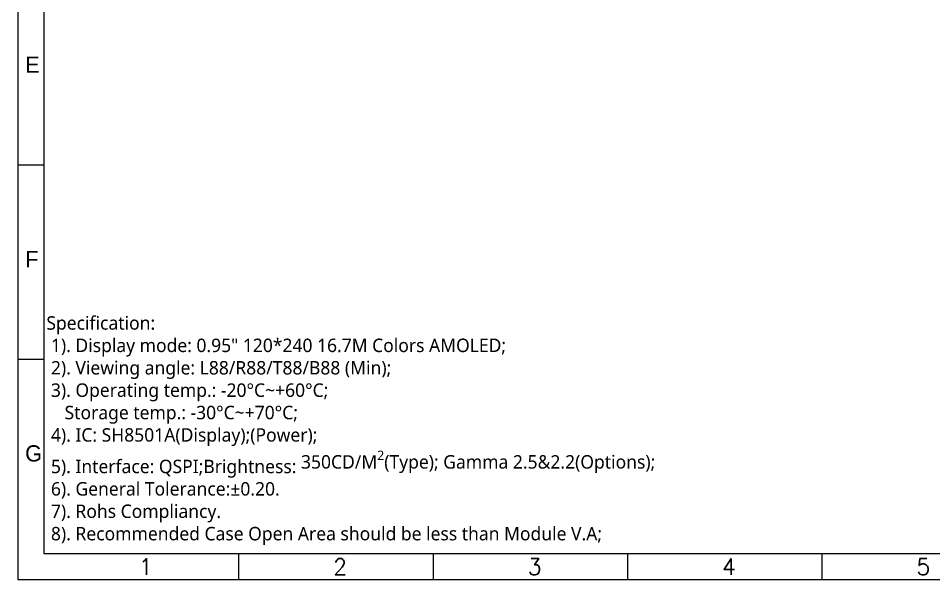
# Model space of a CAD drawing. Header units: millimetres. Extents: x 1551 to 2065, y 281 to 628.
# Drawn here: x 1551 to 1671.7, y 441.5 to 515.6 of the extents above; entities that cross this region are included whole.
import ezdxf

# ---------------------------------------------------------------- set-up
doc = ezdxf.new("R2010")
doc.units = ezdxf.units.MM
doc.layers.add('图框', color=7, linetype='Continuous', lineweight=5)
doc.styles.get("Standard").update_dxf_attribs({"font": 'txt', "bigfont": 'gbcbig.shx'})
doc.styles.add('汉字', font='')
doc.styles.get('汉字').set_extended_font_data('SimSun')

msp = doc.modelspace()

# ---------------------------------------------------------------- linework, layer by layer
at = {"layer": '图框', "linetype": 'ByBlock', "lineweight": 5, "ltscale": 0.55}
for p, q in [((1550.978, 441.524), (1550.978, 627.924)), ((1554.399, 444.945), (1554.399, 624.504)), ((1550.978, 496.247), (1554.399, 496.247)), ((1550.978, 470.595), (1554.399, 470.595)), ((1810.875, 444.945), (1554.399, 444.945)), ((1580.046, 444.945), (1580.046, 441.524)), ((1605.694, 444.945), (1605.694, 441.524)), ((1631.341, 444.945), (1631.341, 441.524)), ((1656.989, 444.945), (1656.989, 441.524)), ((1814.295, 441.524), (1550.978, 441.524))]:
    msp.add_line(p, q, dxfattribs=at)

# ---------------------------------------------------------------- texts
at = {"layer": '图框', "linetype": 'ByBlock', "lineweight": 5, "ltscale": 0.55, "width": 3.63873, "attachment_point": 7}
for s, insert, char_height in [('{\\f\uffd0ￂﾼﾚￃ\ufff7\ufff3w|b0|i0|c134|p54;E}', (1551.88, 508.376), 2.13761), ('{\\f\uffd0ￂﾼﾚￃ\ufff7\ufff3w|b0|i0|c134|p54;F}', (1551.88, 482.729), 2.13761), ('{\\f\uffd0ￂﾼﾚￃ\ufff7\ufff3w|b0|i0|c134|p54;G}', (1551.88, 457.081), 2.13761), ('1', (1566.871, 442.169), 2.138), ('2', (1592.518, 442.169), 2.138), ('3', (1618.166, 442.169), 2.138), ('4', (1643.813, 442.169), 2.138), ('5', (1669.461, 442.169), 2.138)]:
    msp.add_mtext(s, dxfattribs=dict(at, insert=insert, char_height=char_height))
at = {"layer": '图框', "lineweight": 5, "insert": (1554.683, 476.265), "char_height": 1.771377, "attachment_point": 1, "style": '汉字'}
msp.add_mtext('{\\fMicrosoft YaHei|b0|i0|c134|p34;\\C0;Specification:\\P 1). Display mode: 0.95" 120*240 16.7M Colors AMOLED;\\P 2). Viewing angle: L88/R88/T88/B88 (Min);\\P 3). Operating temp.: -20%%DC~+60%%DC; \\P    Storage temp.: -30%%DC~+70%%DC;\\P 4). IC: SH8501A(Display);(Power);\\P 5). Interface: QSPI;\\A1;\\C255;Brightness: 350CD/M\\H0.7x;\\S2^ ;\\H1.429x;(Type); Gamma 2.5&2.2(Options);\\A0;\\C0;\\P 6). General Tolerance:%%P0.20.\\P 7). Rohs Compliancy.\\P 8). Recommended Case Open Area should be less than Module V.A;}', dxfattribs=at)

doc.saveas('drawing.dxf')
